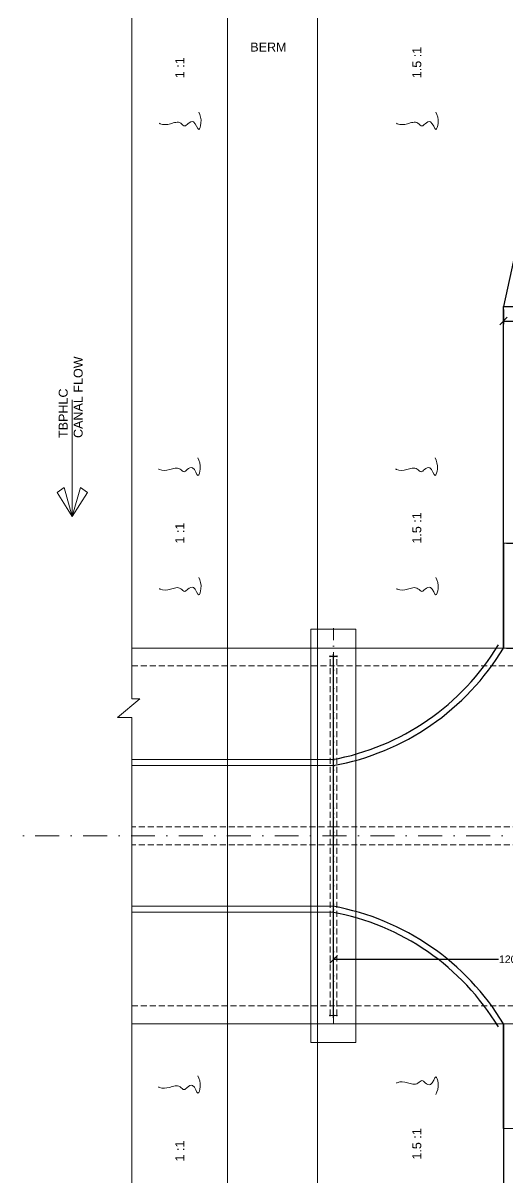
# Model space of a CAD drawing. Extents: x -793889 to 280349, y -1411811 to 21515.
# Drawn here: x -413154 to -396948, y -454289 to -415725 of the extents above; entities that cross this region are included whole.
import ezdxf

# ---------------------------------------------------------------- set-up
doc = ezdxf.new("R2010")
doc.units = 0
doc.header["$LTSCALE"] = 800
doc.header["$MEASUREMENT"] = 0
doc.linetypes.add('DASHDOT', pattern=[1, 0.5, -0.25, 0, -0.25])
doc.linetypes.add('HIDDEN', pattern=[0.375, 0.25, -0.125])
doc.layers.get('0').update_dxf_attribs({"linetype": 'CONTINUOUS'})
doc.layers.get('Defpoints').update_dxf_attribs({"linetype": 'CONTINUOUS'})
for name, color, linetype in [('BD', 6, 'CONTINUOUS'), ('HAT', 8, 'CONTINUOUS'), ('PLAN', 10, 'CONTINUOUS'), ('REIN', 4, 'CONTINUOUS')]:
    doc.layers.add(name, color=color, linetype=linetype)
doc.styles.add('ROMANS', font='swiss.ttf')
doc.dimstyles.new('Aqueduct', dxfattribs={"dimscale": 0, "dimtxt": 250, "dimasz": 250, "dimexe": 100, "dimexo": 100, "dimgap": 50, "dimtad": 0, "dimdec": 0, "dimdsep": 46, "dimtxsty": 'ROMANS', "dimblk": 'OBLIQUE', "dimcen": 2.5, "dimclrd": 8, "dimclre": 8, "dimclrt": 7, "dimadec": 0, "dimazin": 0, "dimtfac": 1, "dimtdec": 0, "dimtmove": 2, "dimatfit": 3, "dimfxl": 100, "dimtolj": 1, "dimtzin": 0, "dimarcsym": 0})

# ---------------------------------------------------------------- blocks, each defined once
blk = doc.blocks.new('_OBLIQUE')
at = {"color": 0, "linetype": 'ByBlock'}
blk.add_line((-0.5, -0.5), (0.5, 0.5), dxfattribs=at)
blk = doc.blocks.new('*D222')
at = {"color": 8, "lineweight": -2, "ltscale": 0.25, "transparency": 16777216}
for p, q in [((-402774, -447042), (-402774, -446889)), ((-390747, -447042), (-390747, -446889)), ((-402774, -446989), (-397265, -446989)), ((-390747, -446989), (-396256, -446989))]:
    blk.add_line(p, q, dxfattribs=at)
at = {"layer": 'Defpoints', "color": 0, "ltscale": 0.25, "transparency": 16777216}
for p in [(-402774, -446989), (-402774, -447142), (-390747, -447142)]:
    blk.add_point(p, dxfattribs=at)
at = {"color": 8, "lineweight": -2, "ltscale": 0.25, "transparency": 16777216, "xscale": 250, "yscale": 250, "zscale": 250, "rotation": 180}
blk.add_blockref('_OBLIQUE', (-402774, -446989), dxfattribs=at)
at = {"color": 8, "lineweight": -2, "ltscale": 0.25, "transparency": 16777216, "xscale": 250, "yscale": 250, "zscale": 250}
blk.add_blockref('_OBLIQUE', (-390747, -446989), dxfattribs=at)
at = {"color": 7, "ltscale": 0.25, "transparency": 16777216, "insert": (-396761, -446989), "char_height": 250, "attachment_point": 5, "style": 'ROMANS'}
blk.add_mtext('\\A1;12000', dxfattribs=at)
blk = doc.blocks.new('*D249')
at = {"color": 8, "lineweight": -2, "ltscale": 0.25, "transparency": 16777216}
for p, q in [((-397095, -425288), (-397095, -425776)), ((-391132, -425288), (-391132, -425776)), ((-397095, -425676), (-394534, -425676)), ((-391132, -425676), (-393694, -425676))]:
    blk.add_line(p, q, dxfattribs=at)
at = {"layer": 'Defpoints', "color": 0, "ltscale": 0.25, "transparency": 16777216}
for p in [(-397095, -425188), (-391132, -425188), (-391132, -425676)]:
    blk.add_point(p, dxfattribs=at)
at = {"color": 8, "lineweight": -2, "ltscale": 0.25, "transparency": 16777216, "xscale": 250, "yscale": 250, "zscale": 250, "rotation": 180}
blk.add_blockref('_OBLIQUE', (-397095, -425676), dxfattribs=at)
at = {"color": 8, "lineweight": -2, "ltscale": 0.25, "transparency": 16777216, "xscale": 250, "yscale": 250, "zscale": 250}
blk.add_blockref('_OBLIQUE', (-391132, -425676), dxfattribs=at)
at = {"color": 7, "ltscale": 0.25, "transparency": 16777216, "insert": (-394114, -425676), "char_height": 250, "attachment_point": 5, "style": 'ROMANS'}
blk.add_mtext('\\A1;6000', dxfattribs=at)
blk = doc.blocks.new('*D260')
at = {"color": 8, "lineweight": -2, "ltscale": 0.25, "transparency": 16777216}
for p, q in [((-396995, -433094), (-396395, -433094)), ((-396495, -433094), (-396495, -434422)), ((-396495, -436594), (-396495, -435266)), ((-396995, -436594), (-396395, -436594))]:
    blk.add_line(p, q, dxfattribs=at)
at = {"layer": 'Defpoints', "color": 0, "ltscale": 0.25, "transparency": 16777216}
for p in [(-397095, -433094), (-397095, -436594), (-396495, -436594)]:
    blk.add_point(p, dxfattribs=at)
at = {"color": 8, "lineweight": -2, "ltscale": 0.25, "transparency": 16777216, "xscale": 250, "yscale": 250, "zscale": 250}
for p, rotation in [((-396495, -433094), 90), ((-396495, -436594), 270)]:
    blk.add_blockref('_OBLIQUE', p, dxfattribs=dict(at, rotation=rotation))
at = {"color": 7, "ltscale": 0.25, "transparency": 16777216, "insert": (-396495, -434844), "char_height": 250, "attachment_point": 5, "rotation": 90, "style": 'ROMANS'}
blk.add_mtext('\\A1;3500', dxfattribs=at)

msp = doc.modelspace()

# ---------------------------------------------------------------- hatches: boundary and pattern name
at = {"layer": 'BD', "lineweight": 13, "ltscale": 0.25}
h = msp.add_hatch(color=256, dxfattribs=at)
h.paths.add_polyline_path([(-402668.10645, -448880.14626, 0.4142135624), (-402654.12323, -448866.16304, 0.4142135624), (-402668.10645, -448852.17982)])
h.paths.add_polyline_path([(-402682.08967, -448866.16304), (-402668.10645, -448866.16304), (-402668.10645, -448852.17982, 0.4142135624)])
h.paths.add_polyline_path([(-402788.10645, -448884.06169, 0.2010446828), (-402773.10645, -448884.06169), (-402773.10645, -448866.16304), (-402788.10645, -448866.16304)])
h.paths.add_polyline_path([(-402788.10645, -448866.16304), (-402780.60645, -448866.16304), (-402773.10645, -448866.16304), (-402773.10645, -448848.26439, 0.2010446828), (-402788.10645, -448848.26439)])
h.paths.add_polyline_path([(-402773.10645, -448866.16304), (-402761.19996, -448866.16304, 0.3022275371), (-402773.10645, -448848.26439)])
h.paths.add_polyline_path([(-402773.10645, -448884.06169, 0.3022275371), (-402761.19996, -448866.16304), (-402773.10645, -448866.16304)])
h.paths.add_polyline_path([(-402788.10645, -448884.06169), (-402788.10645, -448866.16304), (-402800.01294, -448866.16304, 0.3022275371)])
h.paths.add_polyline_path([(-402800.01294, -448866.16304), (-402788.10645, -448866.16304), (-402788.10645, -448848.26439, 0.3022275371)])
h.paths.add_polyline_path([(-402893.10645, -448880.14626, 0.4142135624), (-402879.12323, -448866.16304), (-402893.10645, -448866.16304)])
h.paths.add_polyline_path([(-402893.10645, -448866.16304), (-402879.12323, -448866.16304, 0.4142135624), (-402893.10645, -448852.17982)])
h.paths.add_polyline_path([(-402893.10645, -448880.14626), (-402893.10645, -448852.17982, 0.4142135624), (-402907.08967, -448866.16304, 0.4142135624)])
h.paths.add_polyline_path([(-402761.85514, -448871.16304), (-402681.16518, -448871.16304, -0.0916720437), (-402682.08967, -448866.16304), (-402761.19996, -448866.16304, -0.0652385559)])
h.paths.add_polyline_path([(-402761.19996, -448866.16304), (-402682.08967, -448866.16304, -0.0916720437), (-402681.16518, -448861.16304), (-402761.85514, -448861.16304, -0.0652385559)])
h.paths.add_polyline_path([(-402880.04772, -448871.16304), (-402799.35776, -448871.16304, -0.0652385559), (-402800.01294, -448866.16304), (-402879.12323, -448866.16304, -0.0916720437)])
h.paths.add_polyline_path([(-402879.12323, -448866.16304), (-402800.01294, -448866.16304, -0.0652385559), (-402799.35776, -448861.16304), (-402880.04772, -448861.16304, -0.0916720437)])
msp.add_hatch(color=256, dxfattribs=at).paths.add_polyline_path([(-402668.10645, -448880.14626), (-402668.10645, -448866.16304), (-402682.08967, -448866.16304, 0.4142135624)])
at = {"layer": 'HAT', "lineweight": 13, "ltscale": 0.25}
h = msp.add_hatch(color=1, dxfattribs=at)
h.paths.add_polyline_path([(-402668.10645, -436857.99469, -0.4142135624), (-402654.12323, -436871.9779, -0.4142135624), (-402668.10645, -436885.96112)])
h.paths.add_polyline_path([(-402682.08967, -436871.9779), (-402668.10645, -436871.9779), (-402668.10645, -436885.96112, -0.4142135624)])
h.paths.add_polyline_path([(-402788.10645, -436854.07925, -0.2010446828), (-402773.10645, -436854.07925), (-402773.10645, -436871.9779), (-402788.10645, -436871.9779)])
h.paths.add_polyline_path([(-402788.10645, -436871.9779), (-402780.60645, -436871.9779), (-402773.10645, -436871.9779), (-402773.10645, -436889.87656, -0.2010446828), (-402788.10645, -436889.87656)])
h.paths.add_polyline_path([(-402773.10645, -436871.9779), (-402761.19996, -436871.9779, -0.3022275371), (-402773.10645, -436889.87656)])
h.paths.add_polyline_path([(-402773.10645, -436854.07925, -0.3022275371), (-402761.19996, -436871.9779), (-402773.10645, -436871.9779)])
h.paths.add_polyline_path([(-402788.10645, -436854.07925), (-402788.10645, -436871.9779), (-402800.01294, -436871.9779, -0.3022275371)])
h.paths.add_polyline_path([(-402800.01294, -436871.9779), (-402788.10645, -436871.9779), (-402788.10645, -436889.87656, -0.3022275371)])
h.paths.add_polyline_path([(-402893.10645, -436857.99469, -0.4142135624), (-402879.12323, -436871.9779), (-402893.10645, -436871.9779)])
h.paths.add_polyline_path([(-402893.10645, -436871.9779), (-402879.12323, -436871.9779, -0.4142135624), (-402893.10645, -436885.96112)])
h.paths.add_polyline_path([(-402893.10645, -436857.99469), (-402893.10645, -436885.96112, -0.4142135624), (-402907.08967, -436871.9779, -0.4142135624)])
h.paths.add_polyline_path([(-402761.85514, -436866.9779), (-402681.16518, -436866.9779, 0.0916720437), (-402682.08967, -436871.9779), (-402761.19996, -436871.9779, 0.0652385559)])
h.paths.add_polyline_path([(-402761.19996, -436871.9779), (-402682.08967, -436871.9779, 0.0916720437), (-402681.16518, -436876.9779), (-402761.85514, -436876.9779, 0.0652385559)])
h.paths.add_polyline_path([(-402880.04772, -436866.9779), (-402799.35776, -436866.9779, 0.0652385559), (-402800.01294, -436871.9779), (-402879.12323, -436871.9779, 0.0916720437)])
h.paths.add_polyline_path([(-402879.12323, -436871.9779), (-402800.01294, -436871.9779, 0.0652385559), (-402799.35776, -436876.9779), (-402880.04772, -436876.9779, 0.0916720437)])
msp.add_hatch(color=1, dxfattribs=at).paths.add_polyline_path([(-402668.10645, -436857.99469), (-402668.10645, -436871.9779), (-402682.08967, -436871.9779, -0.4142135624)])

# ---------------------------------------------------------------- linework, layer by layer
at = {"ltscale": 0.25}
for p, q in [((-393495.39827, -408588.07047), (-397095.39827, -425188.07047)), ((-397095.39827, -436594.07047), (-397095.39827, -425188.07047)), ((-397095.39827, -425188.07047), (-391131.98405, -425188.07047)), ((-397095.39827, -433094.07047), (-397095.39827, -436594.07047)), ((-397095.39827, -449144.07047), (-397095.39827, -458894.07047)), ((-397095.39827, -452644.07047), (-397095.39827, -449144.07047))]:
    msp.add_line(p, q, dxfattribs=at)
for centre, radius, start, end in [((-404288.16936, -432252.12484), 8201.69315, 280.275353166, 328.882547829), ((-404288.16936, -432252.12484), 8401.69315, 280.275353166, 328.882547829), ((-404288.16936, -453486.01611), 8201.69315, 31.117452173, 79.724646834), ((-404288.16936, -453486.01611), 8401.69315, 31.117452173, 79.724646834)]:
    msp.add_arc(centre, radius, start, end, dxfattribs=at)
at = {"layer": 'HAT', "lineweight": 13, "ltscale": 0.25}
for p, q in [((-406318.89827, -405081.70485), (-406318.89827, -442869.07047)), ((-403318.89827, -405081.70485), (-403318.89827, -442869.07047)), ((-411508.10817, -428308.75253), (-411508.10817, -432198.90168)), ((-411783.30431, -431230.24468), (-412013.00667, -431395.33066)), ((-412013.00667, -431395.33066), (-411508.10817, -432198.90168)), ((-411508.10817, -432198.90168), (-411783.30431, -431230.24468)), ((-411508.10817, -432198.90168), (-411232.91202, -431230.24468)), ((-411003.20967, -431395.33066), (-411508.10817, -432198.90168)), ((-411232.91202, -431230.24468), (-411003.20967, -431395.33066)), ((-402789.48405, -436794.07047), (-402789.48405, -448944.07047)), ((-402774.48405, -436794.07047), (-402774.48405, -448944.07047)), ((-406318.89827, -480656.43609), (-406318.89827, -442869.07047)), ((-403318.89827, -480656.43609), (-403318.89827, -442869.07047)), ((-402780.60645, -448866.16304), (-402893.10645, -448866.16304)), ((-402799.35776, -448861.16304), (-402880.04772, -448861.16304)), ((-402799.35776, -448871.16304), (-402880.04772, -448871.16304)), ((-402788.10645, -448866.16304), (-402773.10645, -448866.16304)), ((-402781.98405, -448944.07047), (-402781.98405, -448880.86826)), ((-402773.10645, -448866.16304), (-402668.10645, -448866.16304)), ((-402761.85514, -448861.16304), (-402681.16518, -448861.16304)), ((-402761.85514, -448871.16304), (-402681.16518, -448871.16304)), ((-402774.48405, -448944.07047), (-402789.48405, -448944.07047))]:
    msp.add_line(p, q, dxfattribs=at)
at = {"layer": 'HAT', "color": 1, "lineweight": 13, "ltscale": 0.25}
for p, q in [((-391131.98405, -433094.07047), (-397095.39827, -433094.07047)), ((-409516.9738, -436594.07047), (-402787.98405, -436594.07047)), ((-402780.60645, -436871.9779), (-402893.10645, -436871.9779)), ((-402799.35776, -436866.9779), (-402880.04772, -436866.9779)), ((-402799.35776, -436876.9779), (-402880.04772, -436876.9779)), ((-402788.10645, -436871.9779), (-402773.10645, -436871.9779)), ((-402787.98405, -436594.07047), (-390746.98405, -436594.07047)), ((-402773.10645, -436871.9779), (-402668.10645, -436871.9779)), ((-402761.85514, -436866.9779), (-402681.16518, -436866.9779)), ((-402761.85514, -436876.9779), (-402681.16518, -436876.9779)), ((-409516.9738, -449144.07047), (-402787.98405, -449144.07047)), ((-402781.98405, -449144.07047), (-402669.48405, -449144.07047)), ((-402669.48405, -449144.07047), (-390746.98405, -449144.07047)), ((-391131.98405, -452644.07047), (-397095.39827, -452644.07047))]:
    msp.add_line(p, q, dxfattribs=at)
at = {"layer": 'HAT', "color": 1, "lineweight": 13, "ltscale": 2}
for p, q in [((-403531.98405, -435969.07047), (-403531.98405, -449769.07047)), ((-402031.98405, -435969.07047), (-403531.98405, -435969.07047)), ((-402031.98405, -435969.07047), (-402031.98405, -449769.07047)), ((-402821.77468, -440319.07047), (-409516.9738, -440319.07047)), ((-402781.98405, -440519.07047), (-409516.9738, -440519.07047)), ((-402781.98405, -445219.07047), (-409516.9738, -445219.07047)), ((-402821.77468, -445419.07047), (-409516.9738, -445419.07047)), ((-402031.98405, -449769.07047), (-403531.98405, -449769.07047))]:
    msp.add_line(p, q, dxfattribs=at)
at = {"layer": 'HAT', "color": 1, "linetype": 'DASHDOT', "lineweight": 13, "ltscale": 2}
msp.add_line((-457547.98454, -442869.07047), (-364823.96149, -442869.07047), dxfattribs=at)
at = {"layer": 'HAT', "color": 6, "lineweight": 13, "ltscale": 0.25}
msp.add_line((-402781.98405, -442869.07047), (-402781.98405, -442894.12135), dxfattribs=at)
at = {"layer": 'HAT', "color": 9, "lineweight": 13, "ltscale": 0.25}
msp.add_lwpolyline([(-409516.9738, -403991.61636), (-409516.9738, -438288.27147), (-409247.51539, -438288.27147), (-410002.48974, -438913.29486), (-409516.9738, -438913.29486), (-409516.9738, -481431.35169)], dxfattribs=at)
at = {"layer": 'HAT', "color": 6, "lineweight": 13, "ltscale": 0.25}
msp.add_lwpolyline([(-402774.48405, -442869.07047), (-402789.48405, -442869.07047)], dxfattribs=at)
at = {"layer": 'HAT', "color": 1, "lineweight": 13, "ltscale": 0.25}
for centre, radius in [((-402893.10645, -436871.9779), 13.98322), ((-402780.60645, -436871.9779), 19.40649), ((-402668.10645, -436871.9779), 13.98322)]:
    msp.add_circle(centre, radius, dxfattribs=at)
at = {"layer": 'HAT', "lineweight": 13, "ltscale": 0.25}
for centre, radius in [((-402893.10645, -448866.16304), 13.98322), ((-402780.60645, -448866.16304), 19.40649), ((-402668.10645, -448866.16304), 13.98322)]:
    msp.add_circle(centre, radius, dxfattribs=at)
at = {"layer": 'PLAN', "color": 9, "linetype": 'DASHDOT', "lineweight": 13}
for p, q in [((-402781.98405, -435933.65561), (-402781.98405, -449144.07047)), ((-402781.98405, -448944.07047), (-402781.98405, -437399.07047)), ((-402781.98405, -442869.07047), (-402781.98405, -439829.07047))]:
    msp.add_line(p, q, dxfattribs=at)
at = {"layer": 'PLAN', "color": 8, "linetype": 'HIDDEN', "lineweight": 13}
for p, q in [((-402894.48405, -448866.16304), (-402893.10645, -436871.9779)), ((-402668.10645, -448866.16304), (-402668.10645, -436871.9779)), ((-409516.9738, -437194.07047), (-402789.48405, -437194.07047)), ((-402781.98405, -442569.07047), (-409509.48405, -442569.07047)), ((-402781.98405, -442569.07047), (-390746.98405, -442569.07047)), ((-402781.98405, -443169.07047), (-409509.48405, -443169.07047)), ((-402781.98405, -443169.07047), (-390746.98405, -443169.07047)), ((-409516.9738, -448544.07047), (-402789.48405, -448544.07047)), ((-390746.98405, -448544.07047), (-402774.48405, -448544.07047))]:
    msp.add_line(p, q, dxfattribs=at)
at = {"layer": 'PLAN', "lineweight": 13}
for points in [[(-407283.46251, -418695.58054), (-407208.46251, -419070.58054), (-407283.46251, -419280.58054), (-407463.46251, -419025.58054), (-407643.46251, -419085.58054), (-407748.46251, -419160.58054), (-407883.46251, -419070.58054), (-408228.46251, -419085.58054), (-408573.46251, -419085.58054), (-408603.46251, -419070.58054)], [(-399356.12424, -418695.58054), (-399281.12424, -419070.58054), (-399356.12424, -419280.58054), (-399536.12424, -419025.58054), (-399716.12424, -419085.58054), (-399821.12424, -419160.58054), (-399956.12424, -419070.58054), (-400301.12424, -419085.58054), (-400646.12424, -419085.58054), (-400676.12424, -419070.58054)], [(-407308.58641, -430243.4163), (-407233.58641, -430618.4163), (-407308.58641, -430828.4163), (-407488.58641, -430573.4163), (-407668.58641, -430633.4163), (-407773.58641, -430708.4163), (-407908.58641, -430618.4163), (-408253.58641, -430633.4163), (-408598.58641, -430633.4163), (-408628.58641, -430618.4163)], [(-399381.24814, -430243.4163), (-399306.24814, -430618.4163), (-399381.24814, -430828.4163), (-399561.24814, -430573.4163), (-399741.24814, -430633.4163), (-399846.24814, -430708.4163), (-399981.24814, -430618.4163), (-400326.24814, -430633.4163), (-400671.24814, -430633.4163), (-400701.24814, -430618.4163)], [(-407283.46251, -434237.99183), (-407208.46251, -434612.99183), (-407283.46251, -434822.99183), (-407463.46251, -434567.99183), (-407643.46251, -434627.99183), (-407748.46251, -434702.99183), (-407883.46251, -434612.99183), (-408228.46251, -434627.99183), (-408573.46251, -434627.99183), (-408603.46251, -434612.99183)], [(-399356.12424, -434237.99183), (-399281.12424, -434612.99183), (-399356.12424, -434822.99183), (-399536.12424, -434567.99183), (-399716.12424, -434627.99183), (-399821.12424, -434702.99183), (-399956.12424, -434612.99183), (-400301.12424, -434627.99183), (-400646.12424, -434627.99183), (-400676.12424, -434612.99183)], [(-407308.58641, -450875.76552), (-407233.58641, -451250.76552), (-407308.58641, -451460.76552), (-407488.58641, -451205.76552), (-407668.58641, -451265.76552), (-407773.58641, -451340.76552), (-407908.58641, -451250.76552), (-408253.58641, -451265.76552), (-408598.58641, -451265.76552), (-408628.58641, -451250.76552)], [(-399356.12424, -451500.14911), (-399281.12424, -451125.14911), (-399356.12424, -450915.14911), (-399536.12424, -451170.14911), (-399716.12424, -451110.14911), (-399821.12424, -451035.14911), (-399956.12424, -451125.14911), (-400301.12424, -451110.14911), (-400646.12424, -451110.14911), (-400676.12424, -451125.14911)]]:
    msp.add_spline(points, degree=3, dxfattribs=at)
at = {"layer": 'REIN', "color": 4, "linetype": 'HIDDEN', "lineweight": 13}
msp.add_line((-390746.98405, -437194.07047), (-402774.48405, -437194.07047), dxfattribs=at)

# ---------------------------------------------------------------- texts
at = {"layer": 'HAT', "color": 7, "lineweight": 13, "insert": (-405559.62521, -416374.85129), "char_height": 300, "attachment_point": 1, "style": 'ROMANS'}
msp.add_mtext('BERM', dxfattribs=at)
at = {"layer": 'HAT', "color": 7, "lineweight": 13, "char_height": 300, "rotation": 90, "style": 'ROMANS'}
for s, insert, attachment_point in [('1.5 :1', (-399840.26452, -417565.59175), 7), ('1 :1', (-407767.60279, -417565.59175), 7), ('1.5 :1', (-399840.26452, -433108.00304), 7), ('1 :1', (-407767.60279, -433108.00304), 7), ('1.5 :1', (-399840.26452, -452630.1379), 9), ('1 :1', (-407767.60279, -453740.35225), 7)]:
    msp.add_mtext(s, dxfattribs=dict(at, insert=insert, attachment_point=attachment_point))
at = {"layer": 'HAT', "color": 7, "lineweight": 13, "insert": (-411963.11481, -429580.72542), "char_height": 300, "width": 4360.9850393, "attachment_point": 1, "rotation": 90, "style": 'ROMANS'}
msp.add_mtext('TBPHLC                CANAL FLOW', dxfattribs=at)

# ---------------------------------------------------------------- dimensions: what is measured, and where the dimension line sits
at = {"ltscale": 0.25}
dim = msp.add_linear_dim(base=(-391131.98405, -425675.54873), p1=(-397095.39827, -425188.07047), p2=(-391131.98405, -425188.07047), text='6000', dimstyle='Aqueduct', override={"dimscale": 1, "dimfxl": 200}, dxfattribs=at)
dim.commit()
dim.dimension.update_dxf_attribs({"geometry": '*D249', "text_midpoint": (-394113.69116, -425675.54873)})
dim = msp.add_linear_dim(base=(-396494.73383, -436594.07047), p1=(-397095.39827, -433094.07047), p2=(-397095.39827, -436594.07047), angle=90, dimstyle='Aqueduct', override={"dimscale": 1, "dimfxl": 200}, dxfattribs=at)
dim.commit()
dim.dimension.update_dxf_attribs({"geometry": '*D260', "text_midpoint": (-396494.73383, -434844.07047)})
dim = msp.add_linear_dim(base=(-402774.48405, -446988.95918), p1=(-390746.98405, -447142.40603), p2=(-402774.48405, -447142.40603), angle=180, text='12000', dimstyle='Aqueduct', override={"dimscale": 1}, dxfattribs=at)
dim.commit()
dim.dimension.update_dxf_attribs({"geometry": '*D222', "text_midpoint": (-396760.73405, -446988.95918)})

doc.saveas('drawing.dxf')
